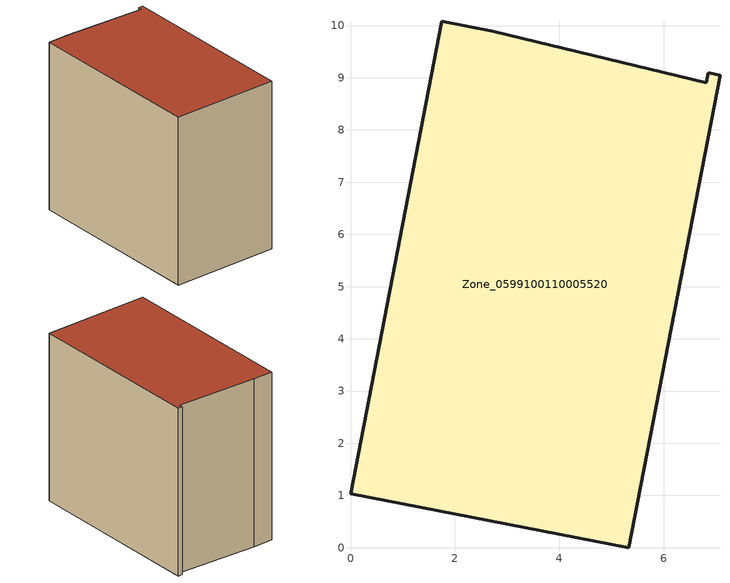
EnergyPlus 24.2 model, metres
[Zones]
Zone_0599100110005520
 floor ground (C_G): 1.75,10.08 2.73,9.89 6.81,8.9 6.85,9.1 7.08,9.05 5.33,0 0,1.03 z0
 wall outside (C_F): 5.33,0 7.08,9.05 6.85,9.1 6.81,8.9 2.73,9.89 1.75,10.08 0,1.03 5.33,0 z0:8.62
 roof outside (C_R): 2.73,9.89 1.75,10.08 0,1.03 5.33,0 7.08,9.05 6.85,9.1 6.81,8.9 z8.62
[BUILDING]
Pand.0599100110005520: North Axis=0; Terrain=City; Loads Convergence Tolerance Value=0.04; Temperature Convergence Tolerance Value=0.4; Solar Distribution=FullExterior; Maximum Number of Warmup Days=25; Minimum Number of Warmup Days=1
[Site:Location]
Rotterdam.The.Hague.AP_ZH_NLD Design_Conditions: Latitude=51.96; Longitude=4.45; Time Zone=1; Elevation=-4.5
[SITE:GROUNDTEMPERATURE:BUILDINGSURFACE]
18, 18, 18, 18, 18, 18, 18, 18, 18, 18, 18, 18
[MATERIAL] Thermal Absorptance=0.9; Solar Absorptance=0.7; Visible Absorptance=0.7
Name | Roughness | Thickness | Conductivity | Density | Specific Heat
G.TC.2015-2018 | MediumSmooth | 0.15 | 0.0428571 | 540 | 1210
F.TC.2015-2018 | Rough | 0.3 | 0.0666667 | 1920 | 840
R.TC.2015-2018 | MediumRough | 0.2 | 0.0333333 | 1500 | 1000
[CONSTRUCTION]
C_G: G.TC.2015-2018
C_F: F.TC.2015-2018
C_R: R.TC.2015-2018
[ZONE]
Zone_0599100110005520: Type=1; Multiplier=1; Ceiling Height=Autocalculate; Volume=Autocalculate; Floor Area=autocalculate; Part of Total Floor Area=Yes
[ZONEINFILTRATION:DESIGNFLOWRATE]
Infil_Zone_0599100110005520: Zone or ZoneList or Space or SpaceList=Zone_0599100110005520; Schedule=AlwaysOn; Design Flow Rate Calculation Method=Flow/Area; Flow Rate per Floor Area=0.0015; Constant Term Coefficient=1; Temperature Term Coefficient=0; Velocity Term Coefficient=0; Velocity Squared Term Coefficient=0
[HVACTEMPLATE:ZONE:IDEALLOADSAIRSYSTEM]
Zone_0599100110005520: Maximum Heating Supply Air Temperature=50; Minimum Cooling Supply Air Temperature=13; Maximum Heating Supply Air Humidity Ratio=0.0156; Minimum Cooling Supply Air Humidity Ratio=0.0077; Heating Limit=NoLimit; Cooling Limit=NoLimit; Dehumidification Control Type=ConstantSensibleHeatRatio; Cooling Sensible Heat Ratio=0.7; Dehumidification Setpoint=60; Humidification Control Type=None; Humidification Setpoint=30; Outdoor Air Method=None; Outdoor Air Flow Rate per Person=0.00944; Outdoor Air Flow Rate per Zone Floor Area=0; Outdoor Air Flow Rate per Zone=0; Demand Controlled Ventilation Type=None; Outdoor Air Economizer Type=NoEconomizer; Heat Recovery Type=None; Sensible Heat Recovery Effectiveness=0.7; Latent Heat Recovery Effectiveness=0.65
[ZONECONTROL:THERMOSTAT]
ThermostatControl_Zone_0599100110005520: Zone or ZoneList=Zone_0599100110005520; Control Type Schedule=DualSetpointControlType; Control 1=Thermostat_Zone_0599100110005520; Temperature Difference Between Cutout And Setpoint=0
[THERMOSTATSETPOINT:DUALSETPOINT]
Thermostat_Zone_0599100110005520: Heating Setpoint Temperature Schedule=HeatingSetpoint_Zone_0599100110005520; Cooling Setpoint Temperature Schedule=CoolingSetpoint_Zone_0599100110005520
[SCHEDULE:COMPACT]
HeatingSetpoint_Zone_0599100110005520: Through: 12/31, For: AllDays, Until: 24:00, 21
CoolingSetpoint_Zone_0599100110005520: Through: 12/31, For: AllDays, Until: 24:00, 24
DualSetpointControlType: Through: 12/31, For: AllDays, Until: 24:00, 4
AlwaysOn: Through: 12/31, For: AllDays, Until: 24:00, 1
